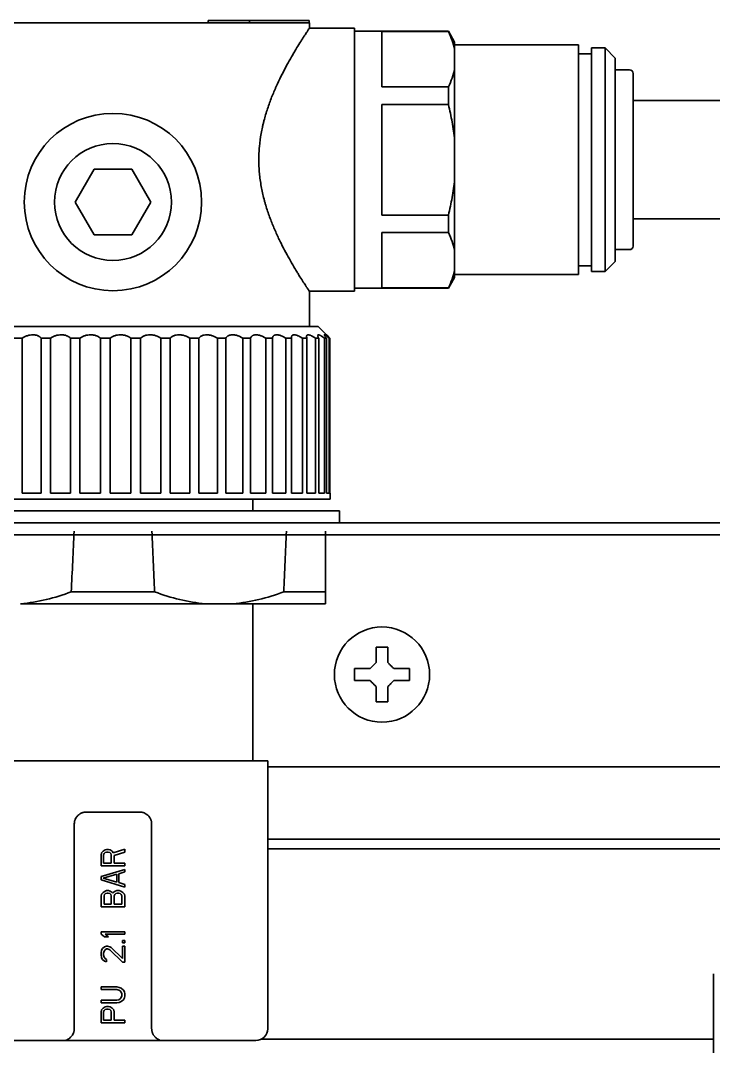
# Model space of a CAD drawing. Extents: x 5987 to 10491, y -672 to 3708.
# Drawn here: x 8583.8 to 8642, y 2731.9 to 2818.1 of the extents above; entities that cross this region are included whole.
import ezdxf

# ---------------------------------------------------------------- set-up
doc = ezdxf.new("R2010")
doc.units = 0
doc.header["$LTSCALE"] = 5
doc.layers.add('1', color=7, linetype='CONTINUOUS', true_color=0xffffff)

msp = doc.modelspace()

# ---------------------------------------------------------------- linework, layer by layer
at = {"layer": '1', "color": 7, "linetype": 'Continuous', "lineweight": 35}
for p, q in [((8608.043, 2817.907), (8575.073, 2817.907)), ((8599.578, 2818.107), (8603.043, 2818.107)), ((8599.578, 2817.907), (8599.578, 2818.107)), ((8603.043, 2818.107), (8608.043, 2818.107)), ((8603.043, 2817.907), (8603.043, 2818.107)), ((8608.043, 2818.107), (8608.043, 2817.907)), ((8608.043, 2817.907), (8608.073, 2817.907)), ((8608.073, 2817.457), (8608.073, 2817.907)), ((8611.873, 2817.457), (8608.073, 2817.457)), ((8611.873, 2806.407), (8611.873, 2817.457)), ((8619.748, 2817.207), (8611.873, 2817.207)), ((8614.173, 2817.173), (8619.748, 2817.173)), ((8614.173, 2817.173), (8614.173, 2812.528)), ((8619.748, 2817.173), (8619.748, 2817.207)), ((8620.273, 2816.298), (8619.748, 2817.207)), ((8620.273, 2816.298), (8620.273, 2815.683)), ((8630.673, 2816.057), (8620.273, 2816.057)), ((8630.673, 2796.757), (8630.673, 2816.057)), ((8620.273, 2815.683), (8620.273, 2814.018)), ((8631.773, 2815.307), (8630.673, 2815.307)), ((8631.773, 2797.007), (8631.773, 2815.807)), ((8632.923, 2815.807), (8631.773, 2815.807)), ((8632.923, 2797.007), (8632.923, 2815.807)), ((8633.773, 2814.957), (8632.923, 2815.807)), ((8633.773, 2797.857), (8633.773, 2814.957)), ((8620.273, 2808.072), (8620.273, 2814.018)), ((8634.973, 2813.957), (8633.773, 2813.957)), ((8635.273, 2813.657), (8635.273, 2799.157)), ((8619.748, 2812.528), (8614.173, 2812.528)), ((8619.748, 2811.052), (8619.748, 2812.528)), ((8614.173, 2811.052), (8614.173, 2801.761)), ((8614.173, 2811.052), (8619.748, 2811.052)), ((8643.073, 2811.382), (8635.273, 2811.382)), ((8620.273, 2808.072), (8620.273, 2804.741)), ((8611.873, 2795.357), (8611.873, 2806.407)), ((8588.397, 2802.857), (8589.985, 2805.607)), ((8589.985, 2805.607), (8593.161, 2805.607)), ((8593.161, 2805.607), (8594.748, 2802.857)), ((8620.273, 2798.795), (8620.273, 2804.741)), ((8589.985, 2800.107), (8588.397, 2802.857)), ((8594.748, 2802.857), (8593.161, 2800.107)), ((8619.748, 2801.761), (8614.173, 2801.761)), ((8619.748, 2800.285), (8619.748, 2801.761)), ((8635.273, 2801.432), (8643.073, 2801.432)), ((8593.161, 2800.107), (8589.985, 2800.107)), ((8614.173, 2800.285), (8614.173, 2795.64)), ((8619.748, 2800.285), (8614.173, 2800.285)), ((8620.273, 2798.795), (8620.273, 2797.13)), ((8633.773, 2798.857), (8634.973, 2798.857)), ((8620.273, 2796.515), (8620.273, 2797.13)), ((8630.673, 2797.507), (8631.773, 2797.507)), ((8632.923, 2797.007), (8633.773, 2797.857)), ((8619.748, 2795.607), (8620.273, 2796.515)), ((8620.273, 2796.757), (8630.673, 2796.757)), ((8631.773, 2797.007), (8632.923, 2797.007)), ((8608.073, 2795.357), (8611.873, 2795.357)), ((8608.073, 2792.407), (8608.073, 2795.357)), ((8611.873, 2795.607), (8619.748, 2795.607)), ((8614.173, 2795.64), (8619.748, 2795.64)), ((8619.748, 2795.64), (8619.748, 2795.607)), ((8608.823, 2792.407), (8574.323, 2792.407)), ((8609.523, 2791.706), (8608.823, 2792.407)), ((8583.936, 2791.407), (8583.213, 2791.407)), ((8583.936, 2778.407), (8583.936, 2791.407)), ((8586.317, 2791.407), (8585.552, 2791.407)), ((8585.552, 2791.407), (8585.552, 2778.407)), ((8586.317, 2778.407), (8586.317, 2791.407)), ((8588.801, 2791.407), (8588.008, 2791.407)), ((8588.008, 2791.407), (8588.008, 2778.407)), ((8588.801, 2778.407), (8588.801, 2791.407)), ((8590.534, 2791.407), (8590.534, 2778.407)), ((8591.338, 2791.407), (8590.534, 2791.407)), ((8591.338, 2778.407), (8591.338, 2791.407)), ((8593.08, 2791.407), (8593.08, 2778.407)), ((8593.88, 2791.407), (8593.08, 2791.407)), ((8593.88, 2778.407), (8593.88, 2791.407)), ((8596.377, 2791.407), (8595.597, 2791.407)), ((8595.597, 2791.407), (8595.597, 2778.407)), ((8596.377, 2778.407), (8596.377, 2791.407)), ((8598.781, 2791.407), (8598.035, 2791.407)), ((8598.035, 2791.407), (8598.035, 2778.407)), ((8598.781, 2778.407), (8598.781, 2791.407)), ((8601.044, 2791.407), (8600.347, 2791.407)), ((8600.347, 2791.407), (8600.347, 2778.407)), ((8601.044, 2778.407), (8601.044, 2791.407)), ((8603.123, 2791.407), (8602.489, 2791.407)), ((8602.489, 2791.407), (8602.489, 2778.407)), ((8603.123, 2778.407), (8603.123, 2791.407)), ((8604.977, 2791.407), (8604.418, 2791.407)), ((8604.418, 2791.407), (8604.418, 2778.407)), ((8604.977, 2778.407), (8604.977, 2791.407)), ((8606.57, 2791.407), (8606.097, 2791.407)), ((8606.097, 2791.407), (8606.097, 2778.407)), ((8606.57, 2778.407), (8606.57, 2791.407)), ((8607.872, 2791.407), (8607.494, 2791.407)), ((8607.494, 2791.407), (8607.494, 2778.407)), ((8607.872, 2778.407), (8607.872, 2791.407)), ((8608.856, 2791.407), (8608.581, 2791.407)), ((8608.581, 2791.407), (8608.581, 2778.407)), ((8608.856, 2778.407), (8608.856, 2791.407)), ((8609.503, 2791.407), (8609.336, 2791.407)), ((8609.336, 2791.407), (8609.336, 2778.407)), ((8609.503, 2778.407), (8609.503, 2791.407)), ((8609.802, 2791.407), (8609.746, 2791.407)), ((8609.746, 2791.407), (8609.746, 2778.407)), ((8609.802, 2778.407), (8609.802, 2791.407)), ((8585.552, 2778.407), (8583.936, 2778.407)), ((8588.008, 2778.407), (8586.317, 2778.407)), ((8590.534, 2778.407), (8588.801, 2778.407)), ((8593.08, 2778.407), (8591.338, 2778.407)), ((8595.597, 2778.407), (8593.88, 2778.407)), ((8598.035, 2778.407), (8596.377, 2778.407)), ((8600.347, 2778.407), (8598.781, 2778.407)), ((8602.489, 2778.407), (8601.044, 2778.407)), ((8604.418, 2778.407), (8603.123, 2778.407)), ((8606.097, 2778.407), (8604.977, 2778.407)), ((8607.494, 2778.407), (8606.57, 2778.407)), ((8608.581, 2778.407), (8607.872, 2778.407)), ((8609.336, 2778.407), (8608.856, 2778.407)), ((8609.746, 2778.407), (8609.503, 2778.407)), ((8609.823, 2778.407), (8609.802, 2778.407)), ((8609.823, 2777.907), (8609.823, 2778.407)), ((8609.823, 2777.907), (8573.323, 2777.907)), ((8603.323, 2776.906), (8603.323, 2777.907)), ((8610.609, 2776.907), (8572.537, 2776.907)), ((8610.592, 2775.907), (8610.609, 2776.907)), ((8553.904, 2775.907), (8585.904, 2775.907)), ((8585.904, 2775.907), (8604.826, 2775.907)), ((8604.826, 2775.907), (8625.902, 2775.907)), ((8625.902, 2775.907), (8647.772, 2775.907)), ((8585.904, 2774.907), (8553.904, 2774.907)), ((8585.904, 2774.907), (8604.826, 2774.907)), ((8625.902, 2774.907), (8604.826, 2774.907)), ((8609.423, 2770.106), (8609.423, 2775.207)), ((8647.772, 2774.907), (8625.902, 2774.907)), ((8588.073, 2770.106), (8595.072, 2770.106)), ((8605.923, 2770.106), (8609.423, 2770.106)), ((8599.34, 2769.107), (8583.806, 2769.107)), ((8601.656, 2769.107), (8599.34, 2769.107)), ((8609.423, 2769.107), (8601.656, 2769.107)), ((8603.323, 2755.907), (8603.323, 2769.107)), ((8613.673, 2765.457), (8614.173, 2765.457)), ((8614.173, 2765.457), (8614.673, 2765.457)), ((8614.173, 2760.857), (8613.673, 2760.857)), ((8614.673, 2760.857), (8614.173, 2760.857)), ((8604.573, 2755.907), (8578.573, 2755.907)), ((8604.573, 2733.407), (8604.573, 2755.907)), ((8604.571, 2755.407), (8643.773, 2755.407)), ((8593.823, 2751.607), (8589.323, 2751.607)), ((8588.323, 2750.607), (8588.323, 2733.407)), ((8594.823, 2733.407), (8594.823, 2750.607)), ((8604.574, 2749.326), (8644.073, 2749.326)), ((8590.615, 2748.167), (8590.573, 2747.981)), ((8590.573, 2747.981), (8590.573, 2747.09)), ((8590.743, 2748.315), (8590.615, 2748.167)), ((8590.913, 2748.426), (8590.743, 2748.315)), ((8590.786, 2748.018), (8590.828, 2748.129)), ((8590.786, 2747.312), (8590.786, 2748.018)), ((8590.828, 2748.129), (8590.913, 2748.204)), ((8591.041, 2748.464), (8590.913, 2748.426)), ((8590.913, 2748.204), (8591.041, 2748.241)), ((8591.211, 2748.464), (8591.041, 2748.464)), ((8591.041, 2748.241), (8591.169, 2748.241)), ((8591.169, 2748.241), (8591.296, 2748.204)), ((8591.339, 2748.426), (8591.211, 2748.464)), ((8591.296, 2748.204), (8591.381, 2748.129)), ((8591.509, 2748.315), (8591.339, 2748.426)), ((8591.381, 2748.129), (8591.424, 2748.018)), ((8591.424, 2748.018), (8591.424, 2747.312)), ((8591.594, 2748.167), (8591.509, 2748.315)), ((8592.573, 2748.501), (8591.594, 2748.167)), ((8591.679, 2747.944), (8592.573, 2748.241)), ((8591.679, 2747.312), (8591.679, 2747.944)), ((8592.573, 2748.241), (8592.573, 2748.501)), ((8644.073, 2748.526), (8604.578, 2748.526)), ((8590.573, 2747.09), (8592.573, 2747.09)), ((8591.424, 2747.312), (8590.786, 2747.312)), ((8592.573, 2747.312), (8591.679, 2747.312)), ((8592.573, 2747.09), (8592.573, 2747.312)), ((8592.573, 2746.793), (8590.573, 2746.198)), ((8590.743, 2746.05), (8591.892, 2746.384)), ((8591.892, 2746.384), (8591.892, 2745.716)), ((8592.062, 2746.421), (8592.573, 2746.57)), ((8592.062, 2745.678), (8592.062, 2746.421)), ((8592.573, 2746.57), (8592.573, 2746.793)), ((8590.573, 2746.198), (8590.573, 2745.901)), ((8590.573, 2745.901), (8592.573, 2745.307)), ((8591.892, 2745.716), (8590.743, 2746.05)), ((8592.573, 2745.53), (8592.062, 2745.678)), ((8592.573, 2745.307), (8592.573, 2745.53)), ((8590.615, 2744.713), (8590.573, 2744.527)), ((8590.573, 2744.527), (8590.573, 2743.636)), ((8590.743, 2744.861), (8590.615, 2744.713)), ((8590.913, 2744.973), (8590.743, 2744.861)), ((8590.828, 2744.564), (8590.871, 2744.676)), ((8590.828, 2743.859), (8590.828, 2744.564)), ((8590.871, 2744.676), (8590.956, 2744.75)), ((8591.041, 2745.01), (8590.913, 2744.973)), ((8590.956, 2744.75), (8591.083, 2744.787)), ((8591.211, 2745.01), (8591.041, 2745.01)), ((8591.083, 2744.787), (8591.169, 2744.787)), ((8591.169, 2744.787), (8591.296, 2744.75)), ((8591.339, 2744.973), (8591.211, 2745.01)), ((8591.296, 2744.75), (8591.381, 2744.676)), ((8591.509, 2744.861), (8591.339, 2744.973)), ((8591.381, 2744.676), (8591.424, 2744.564)), ((8591.424, 2744.564), (8591.424, 2743.859)), ((8591.552, 2744.787), (8591.509, 2744.861)), ((8591.594, 2744.861), (8591.552, 2744.787)), ((8591.764, 2744.973), (8591.594, 2744.861)), ((8591.679, 2744.564), (8591.722, 2744.676)), ((8591.679, 2743.859), (8591.679, 2744.564)), ((8591.722, 2744.676), (8591.807, 2744.75)), ((8591.892, 2745.01), (8591.764, 2744.973)), ((8591.807, 2744.75), (8591.935, 2744.787)), ((8592.105, 2745.01), (8591.892, 2745.01)), ((8591.935, 2744.787), (8592.062, 2744.787)), ((8592.062, 2744.787), (8592.19, 2744.75)), ((8592.232, 2744.973), (8592.105, 2745.01)), ((8592.19, 2744.75), (8592.275, 2744.676)), ((8592.403, 2744.861), (8592.232, 2744.973)), ((8592.275, 2744.676), (8592.318, 2744.564)), ((8592.318, 2744.564), (8592.318, 2743.859)), ((8592.53, 2744.713), (8592.403, 2744.861)), ((8592.573, 2744.527), (8592.53, 2744.713)), ((8592.573, 2743.636), (8592.573, 2744.527)), ((8590.573, 2743.636), (8592.573, 2743.636)), ((8591.424, 2743.859), (8590.828, 2743.859)), ((8592.318, 2743.859), (8591.679, 2743.859)), ((8592.573, 2741.556), (8590.573, 2741.556)), ((8590.573, 2741.556), (8590.573, 2741.334)), ((8590.573, 2741.334), (8590.871, 2741.111)), ((8590.871, 2741.111), (8591.211, 2741.111)), ((8590.913, 2741.334), (8592.573, 2741.334)), ((8591.211, 2741.111), (8590.913, 2741.334)), ((8592.573, 2741.334), (8592.573, 2741.556)), ((8590.871, 2740.294), (8590.7, 2740.145)), ((8591.041, 2740.331), (8590.871, 2740.294)), ((8591.126, 2740.331), (8591.041, 2740.331)), ((8591.296, 2740.294), (8591.126, 2740.331)), ((8591.424, 2740.22), (8591.296, 2740.294)), ((8592.36, 2739.291), (8591.424, 2740.22)), ((8592.573, 2740.814), (8592.36, 2740.814)), ((8592.36, 2740.814), (8592.36, 2740.628)), ((8592.36, 2740.628), (8592.573, 2740.628)), ((8592.573, 2740.331), (8592.36, 2740.331)), ((8592.36, 2740.331), (8592.36, 2739.291)), ((8592.573, 2740.628), (8592.573, 2740.814)), ((8592.573, 2738.994), (8592.573, 2740.331)), ((8590.615, 2739.997), (8590.573, 2739.774)), ((8590.573, 2739.774), (8590.573, 2739.625)), ((8590.573, 2739.625), (8590.615, 2739.365)), ((8590.7, 2740.145), (8590.615, 2739.997)), ((8590.615, 2739.365), (8590.7, 2739.217)), ((8590.786, 2739.737), (8590.828, 2739.922)), ((8590.786, 2739.588), (8590.786, 2739.737)), ((8590.828, 2739.403), (8590.786, 2739.588)), ((8590.828, 2739.922), (8590.913, 2740.034)), ((8590.913, 2739.291), (8590.828, 2739.403)), ((8590.913, 2740.034), (8591.041, 2740.108)), ((8591.041, 2740.108), (8591.126, 2740.108)), ((8591.126, 2740.108), (8591.296, 2740.034)), ((8591.296, 2740.034), (8592.36, 2738.994)), ((8590.7, 2739.217), (8590.871, 2739.068)), ((8590.871, 2739.068), (8591.041, 2739.031)), ((8591.041, 2739.217), (8590.913, 2739.291)), ((8591.041, 2739.031), (8591.041, 2739.217)), ((8592.36, 2738.994), (8592.573, 2738.994)), ((8642.023, 2738.026), (8642.023, 2698.526)), ((8590.573, 2736.914), (8590.573, 2736.692)), ((8591.892, 2736.914), (8590.573, 2736.914)), ((8592.105, 2736.877), (8591.892, 2736.914)), ((8592.275, 2736.803), (8592.105, 2736.877)), ((8592.445, 2736.655), (8592.275, 2736.803)), ((8590.573, 2736.692), (8591.892, 2736.692)), ((8591.892, 2736.692), (8592.062, 2736.655)), ((8592.062, 2736.655), (8592.19, 2736.58)), ((8592.19, 2735.912), (8592.062, 2735.838)), ((8592.19, 2736.58), (8592.275, 2736.469)), ((8592.275, 2736.023), (8592.19, 2735.912)), ((8592.275, 2736.469), (8592.318, 2736.32)), ((8592.318, 2736.172), (8592.275, 2736.023)), ((8592.318, 2736.32), (8592.318, 2736.172)), ((8592.53, 2736.506), (8592.445, 2736.655)), ((8592.445, 2735.838), (8592.53, 2735.986)), ((8592.573, 2736.32), (8592.53, 2736.506)), ((8592.53, 2735.986), (8592.573, 2736.172)), ((8592.573, 2736.172), (8592.573, 2736.32)), ((8590.573, 2735.8), (8590.573, 2735.578)), ((8591.892, 2735.8), (8590.573, 2735.8)), ((8590.573, 2735.578), (8591.892, 2735.578)), ((8590.743, 2735.132), (8590.615, 2734.983)), ((8590.913, 2735.243), (8590.743, 2735.132)), ((8590.828, 2734.946), (8590.913, 2735.021)), ((8591.041, 2735.281), (8590.913, 2735.243)), ((8590.913, 2735.021), (8591.041, 2735.058)), ((8591.211, 2735.281), (8591.041, 2735.281)), ((8591.041, 2735.058), (8591.169, 2735.058)), ((8591.169, 2735.058), (8591.296, 2735.021)), ((8591.339, 2735.243), (8591.211, 2735.281)), ((8591.296, 2735.021), (8591.381, 2734.946)), ((8591.509, 2735.132), (8591.339, 2735.243)), ((8591.637, 2734.983), (8591.509, 2735.132)), ((8592.062, 2735.838), (8591.892, 2735.8)), ((8591.892, 2735.578), (8592.105, 2735.615)), ((8592.105, 2735.615), (8592.275, 2735.689)), ((8592.275, 2735.689), (8592.445, 2735.838)), ((8590.615, 2734.983), (8590.573, 2734.798)), ((8590.573, 2734.798), (8590.573, 2733.907)), ((8590.786, 2734.835), (8590.828, 2734.946)), ((8590.786, 2734.129), (8590.786, 2734.835)), ((8591.381, 2734.946), (8591.424, 2734.835)), ((8591.424, 2734.835), (8591.424, 2734.129)), ((8591.679, 2734.798), (8591.637, 2734.983)), ((8591.679, 2734.129), (8591.679, 2734.798)), ((8590.573, 2733.907), (8592.573, 2733.907)), ((8591.424, 2734.129), (8590.786, 2734.129)), ((8592.573, 2734.129), (8591.679, 2734.129)), ((8592.573, 2733.907), (8592.573, 2734.129)), ((8642.023, 2732.526), (8604.048, 2732.526)), ((8579.573, 2732.407), (8587.527, 2732.407)), ((8588.819, 2732.407), (8587.527, 2732.407)), ((8594.326, 2732.407), (8588.819, 2732.407)), ((8594.482, 2732.407), (8594.326, 2732.407)), ((8594.482, 2732.407), (8595.618, 2732.407)), ((8603.573, 2732.407), (8595.618, 2732.407))]:
    msp.add_line(p, q, dxfattribs=at)
for centre, radius in [((8591.573, 2802.857), 7.45), ((8591.573, 2802.857), 4.91), ((8614.173, 2763.157), 4)]:
    msp.add_circle(centre, radius, dxfattribs=at)
for centre, radius, start, end in [((8634.973, 2813.657), 0.3, 0, 90), ((8634.973, 2799.157), 0.3, 270, 0), ((8603.573, 2733.407), 1, 270.00153, 0)]:
    msp.add_arc(centre, radius, start, end, dxfattribs=at)
for centre, major_axis, start_param, end_param in [((6252.49, 2912.207), (0, 2700.641), 4.659747, 4.661638), ((10930.656, 2912.207), (0, -2700.641), 4.76314, 4.765031), ((6270.34, 2912.207), (0, -2700.641), 1.518154, 1.520046)]:
    msp.add_ellipse(centre, major_axis=major_axis, ratio=0.866025, start_param=start_param, end_param=end_param, dxfattribs=at)
for points, knots in [([(8608.073, 2795.356), (8608.073, 2795.357), (8608.06, 2795.376), (8608.009, 2795.451), (8607.972, 2795.508), (8607.898, 2795.619), (8607.871, 2795.661), (8607.825, 2795.73), (8607.801, 2795.766), (8607.776, 2795.805), (8607.758, 2795.832), (8607.75, 2795.845), (8607.669, 2795.97), (8607.587, 2796.096), (8607.405, 2796.38), (8607.306, 2796.537), (8607.146, 2796.794), (8607.091, 2796.884), (8607.006, 2797.024), (8606.963, 2797.095), (8606.919, 2797.168), (8606.889, 2797.218), (8606.874, 2797.243), (8606.739, 2797.469), (8606.614, 2797.681), (8606.358, 2798.13), (8606.227, 2798.366), (8605.962, 2798.861), (8605.827, 2799.12), (8605.658, 2799.46), (8605.625, 2799.528), (8605.557, 2799.667), (8605.457, 2799.876), (8605.358, 2800.09), (8605.162, 2800.525), (8605.035, 2800.824), (8604.791, 2801.441), (8604.674, 2801.759), (8604.511, 2802.252), (8604.458, 2802.419), (8604.382, 2802.673), (8604.357, 2802.759), (8604.321, 2802.888), (8604.309, 2802.932), (8604.286, 2803.019), (8604.274, 2803.062), (8604.172, 2803.455), (8604.093, 2803.81), (8603.964, 2804.53), (8603.914, 2804.896), (8603.871, 2805.36), (8603.863, 2805.454), (8603.85, 2805.641), (8603.844, 2805.735), (8603.831, 2806.019), (8603.826, 2806.208), (8603.826, 2806.587), (8603.83, 2806.775), (8603.847, 2807.149), (8603.86, 2807.334), (8603.91, 2807.888), (8603.96, 2808.253), (8604.055, 2808.793), (8604.091, 2808.971), (8604.149, 2809.238), (8604.169, 2809.327), (8604.211, 2809.504), (8604.233, 2809.592), (8604.346, 2810.029), (8604.447, 2810.368), (8604.665, 2811.028), (8604.782, 2811.348), (8604.966, 2811.815), (8605.029, 2811.968), (8605.125, 2812.196), (8605.157, 2812.271), (8605.222, 2812.42), (8605.255, 2812.494), (8605.419, 2812.86), (8605.553, 2813.14), (8605.82, 2813.68), (8605.955, 2813.939), (8606.221, 2814.435), (8606.352, 2814.672), (8606.498, 2814.927), (8606.514, 2814.956), (8606.546, 2815.011), (8606.594, 2815.095), (8606.704, 2815.284), (8606.795, 2815.438), (8606.973, 2815.737), (8607.086, 2815.922), (8607.298, 2816.264), (8607.398, 2816.421), (8607.534, 2816.635), (8607.577, 2816.702), (8607.639, 2816.798), (8607.659, 2816.829), (8607.688, 2816.874), (8607.698, 2816.889), (8607.717, 2816.917), (8607.8, 2817.045), (8607.869, 2817.15), (8607.968, 2817.3), (8608.007, 2817.357), (8608.058, 2817.435), (8608.072, 2817.455), (8608.073, 2817.457), (8608.073, 2817.457), (8608.073, 2817.457)], [0, 0, 0, 0, 0.031235, 0.031235, 0.06247, 0.06247, 0.078087, 0.078087, 0.085896, 0.0898, 0.0898, 0.093705, 0.093705, 0.12494, 0.12494, 0.156175, 0.156175, 0.171792, 0.171792, 0.179601, 0.183505, 0.183505, 0.187409, 0.187409, 0.218644, 0.218644, 0.249879, 0.249879, 0.281114, 0.281114, 0.288923, 0.288923, 0.296732, 0.312349, 0.312349, 0.343584, 0.343584, 0.374819, 0.374819, 0.390436, 0.390436, 0.398245, 0.398245, 0.402149, 0.402149, 0.406054, 0.406054, 0.437289, 0.437289, 0.468524, 0.468524, 0.476332, 0.476332, 0.484141, 0.484141, 0.499758, 0.499758, 0.515376, 0.515376, 0.530993, 0.530993, 0.562228, 0.562228, 0.577846, 0.577846, 0.585654, 0.585654, 0.593463, 0.593463, 0.624698, 0.624698, 0.655933, 0.655933, 0.67155, 0.67155, 0.679359, 0.679359, 0.687168, 0.687168, 0.718403, 0.718403, 0.749638, 0.749638, 0.780873, 0.780873, 0.784777, 0.784777, 0.788681, 0.79649, 0.812108, 0.812108, 0.843342, 0.843342, 0.874577, 0.874577, 0.890195, 0.890195, 0.898003, 0.898003, 0.901908, 0.901908, 0.905812, 0.937047, 0.937047, 0.968282, 0.968282, 0.999517, 0.999517, 1, 1, 1, 1]), ([(8620.273, 2815.683), (8620.224, 2815.935), (8620.154, 2816.184), (8619.977, 2816.681), (8619.87, 2816.928), (8619.748, 2817.173)], [0, 0, 0, 0, 0.5, 0.5, 1, 1, 1, 1]), ([(8619.748, 2812.528), (8619.87, 2812.773), (8619.977, 2813.02), (8620.154, 2813.516), (8620.224, 2813.766), (8620.273, 2814.018)], [0, 0, 0, 0, 0.5, 0.5, 1, 1, 1, 1]), ([(8620.273, 2808.072), (8620.224, 2808.575), (8620.154, 2809.075), (8619.977, 2810.068), (8619.87, 2810.561), (8619.748, 2811.052)], [0, 0, 0, 0, 0.5, 0.5, 1, 1, 1, 1]), ([(8619.748, 2801.761), (8619.87, 2802.252), (8619.977, 2802.745), (8620.154, 2803.738), (8620.224, 2804.238), (8620.273, 2804.741)], [0, 0, 0, 0, 0.5, 0.5, 1, 1, 1, 1]), ([(8620.273, 2798.795), (8620.224, 2799.047), (8620.154, 2799.297), (8619.977, 2799.793), (8619.87, 2800.04), (8619.748, 2800.285)], [0, 0, 0, 0, 0.5, 0.5, 1, 1, 1, 1]), ([(8619.748, 2795.64), (8619.87, 2795.885), (8619.977, 2796.132), (8620.154, 2796.629), (8620.224, 2796.878), (8620.273, 2797.13)], [0, 0, 0, 0, 0.5, 0.5, 1, 1, 1, 1]), ([(8585.552, 2791.407), (8585.514, 2791.45), (8585.472, 2791.49), (8585.399, 2791.545), (8585.374, 2791.562), (8585.334, 2791.586), (8585.32, 2791.594), (8585.291, 2791.609), (8585.277, 2791.616), (8585.202, 2791.649), (8585.139, 2791.67), (8585.036, 2791.692), (8585, 2791.697), (8584.944, 2791.703), (8584.926, 2791.704), (8584.888, 2791.706), (8584.869, 2791.706), (8584.774, 2791.707), (8584.696, 2791.699), (8584.596, 2791.681), (8584.576, 2791.677), (8584.536, 2791.669), (8584.476, 2791.654), (8584.417, 2791.636), (8584.34, 2791.609), (8584.301, 2791.595), (8584.224, 2791.562), (8584.187, 2791.545), (8584.076, 2791.491), (8584.005, 2791.45), (8583.936, 2791.407)], [0, 0, 0, 0, 0.125, 0.125, 0.1875, 0.1875, 0.21875, 0.21875, 0.25, 0.25, 0.375, 0.375, 0.4375, 0.4375, 0.46875, 0.46875, 0.5, 0.5, 0.625, 0.625, 0.65625, 0.65625, 0.6875, 0.75, 0.75, 0.8125, 0.8125, 0.875, 0.875, 1, 1, 1, 1]), ([(8588.008, 2791.407), (8587.963, 2791.45), (8587.912, 2791.49), (8587.829, 2791.545), (8587.8, 2791.562), (8587.755, 2791.586), (8587.739, 2791.594), (8587.707, 2791.609), (8587.691, 2791.616), (8587.609, 2791.649), (8587.539, 2791.67), (8587.428, 2791.692), (8587.39, 2791.697), (8587.331, 2791.703), (8587.311, 2791.704), (8587.272, 2791.706), (8587.252, 2791.706), (8587.152, 2791.707), (8587.071, 2791.699), (8586.969, 2791.681), (8586.949, 2791.677), (8586.908, 2791.669), (8586.848, 2791.654), (8586.789, 2791.636), (8586.711, 2791.609), (8586.673, 2791.595), (8586.597, 2791.562), (8586.56, 2791.545), (8586.452, 2791.491), (8586.383, 2791.45), (8586.317, 2791.407)], [0, 0, 0, 0, 0.125, 0.125, 0.1875, 0.1875, 0.21875, 0.21875, 0.25, 0.25, 0.375, 0.375, 0.4375, 0.4375, 0.46875, 0.46875, 0.5, 0.5, 0.625, 0.625, 0.65625, 0.65625, 0.6875, 0.75, 0.75, 0.8125, 0.8125, 0.875, 0.875, 1, 1, 1, 1]), ([(8590.534, 2791.407), (8590.481, 2791.45), (8590.424, 2791.49), (8590.332, 2791.545), (8590.3, 2791.562), (8590.25, 2791.586), (8590.233, 2791.594), (8590.198, 2791.609), (8590.181, 2791.616), (8590.092, 2791.649), (8590.018, 2791.67), (8589.901, 2791.692), (8589.861, 2791.697), (8589.8, 2791.703), (8589.78, 2791.704), (8589.739, 2791.706), (8589.718, 2791.706), (8589.616, 2791.707), (8589.534, 2791.699), (8589.432, 2791.681), (8589.412, 2791.677), (8589.372, 2791.669), (8589.312, 2791.654), (8589.253, 2791.636), (8589.177, 2791.609), (8589.14, 2791.595), (8589.066, 2791.562), (8589.031, 2791.545), (8588.927, 2791.491), (8588.862, 2791.45), (8588.801, 2791.407)], [0, 0, 0, 0, 0.125, 0.125, 0.1875, 0.1875, 0.21875, 0.21875, 0.25, 0.25, 0.375, 0.375, 0.4375, 0.4375, 0.46875, 0.46875, 0.5, 0.5, 0.625, 0.625, 0.65625, 0.65625, 0.6875, 0.75, 0.75, 0.8125, 0.8125, 0.875, 0.875, 1, 1, 1, 1]), ([(8593.08, 2791.407), (8593.021, 2791.45), (8592.959, 2791.49), (8592.859, 2791.545), (8592.824, 2791.562), (8592.771, 2791.586), (8592.753, 2791.594), (8592.716, 2791.609), (8592.697, 2791.616), (8592.604, 2791.649), (8592.527, 2791.67), (8592.407, 2791.692), (8592.366, 2791.697), (8592.304, 2791.703), (8592.283, 2791.704), (8592.242, 2791.706), (8592.221, 2791.706), (8592.119, 2791.707), (8592.037, 2791.699), (8591.937, 2791.681), (8591.917, 2791.677), (8591.878, 2791.669), (8591.819, 2791.654), (8591.763, 2791.636), (8591.69, 2791.609), (8591.654, 2791.595), (8591.585, 2791.562), (8591.551, 2791.545), (8591.454, 2791.491), (8591.394, 2791.45), (8591.338, 2791.407)], [0, 0, 0, 0, 0.125, 0.125, 0.1875, 0.1875, 0.21875, 0.21875, 0.25, 0.25, 0.375, 0.375, 0.4375, 0.4375, 0.46875, 0.46875, 0.5, 0.5, 0.625, 0.625, 0.65625, 0.65625, 0.6875, 0.75, 0.75, 0.8125, 0.8125, 0.875, 0.875, 1, 1, 1, 1]), ([(8595.597, 2791.407), (8595.533, 2791.45), (8595.466, 2791.49), (8595.36, 2791.545), (8595.324, 2791.562), (8595.269, 2791.586), (8595.25, 2791.594), (8595.212, 2791.609), (8595.192, 2791.616), (8595.096, 2791.649), (8595.017, 2791.67), (8594.896, 2791.692), (8594.855, 2791.697), (8594.794, 2791.703), (8594.773, 2791.704), (8594.732, 2791.706), (8594.711, 2791.706), (8594.61, 2791.707), (8594.531, 2791.699), (8594.435, 2791.681), (8594.415, 2791.677), (8594.378, 2791.669), (8594.322, 2791.654), (8594.269, 2791.636), (8594.2, 2791.609), (8594.167, 2791.595), (8594.103, 2791.562), (8594.072, 2791.545), (8593.983, 2791.491), (8593.93, 2791.45), (8593.88, 2791.407)], [0, 0, 0, 0, 0.125, 0.125, 0.1875, 0.1875, 0.21875, 0.21875, 0.25, 0.25, 0.375, 0.375, 0.4375, 0.4375, 0.46875, 0.46875, 0.5, 0.5, 0.625, 0.625, 0.65625, 0.65625, 0.6875, 0.75, 0.75, 0.8125, 0.8125, 0.875, 0.875, 1, 1, 1, 1]), ([(8598.035, 2791.407), (8597.968, 2791.45), (8597.898, 2791.49), (8597.789, 2791.545), (8597.751, 2791.562), (8597.694, 2791.586), (8597.675, 2791.594), (8597.636, 2791.609), (8597.617, 2791.616), (8597.519, 2791.649), (8597.441, 2791.67), (8597.321, 2791.692), (8597.281, 2791.697), (8597.22, 2791.703), (8597.2, 2791.704), (8597.16, 2791.706), (8597.141, 2791.706), (8597.043, 2791.707), (8596.967, 2791.699), (8596.876, 2791.681), (8596.858, 2791.677), (8596.823, 2791.669), (8596.771, 2791.654), (8596.723, 2791.636), (8596.66, 2791.609), (8596.63, 2791.595), (8596.572, 2791.562), (8596.544, 2791.545), (8596.466, 2791.491), (8596.419, 2791.45), (8596.377, 2791.407)], [0, 0, 0, 0, 0.125, 0.125, 0.1875, 0.1875, 0.21875, 0.21875, 0.25, 0.25, 0.375, 0.375, 0.4375, 0.4375, 0.46875, 0.46875, 0.5, 0.5, 0.625, 0.625, 0.65625, 0.65625, 0.6875, 0.75, 0.75, 0.8125, 0.8125, 0.875, 0.875, 1, 1, 1, 1]), ([(8600.347, 2791.407), (8600.278, 2791.45), (8600.206, 2791.49), (8600.096, 2791.545), (8600.058, 2791.562), (8600.001, 2791.586), (8599.982, 2791.594), (8599.943, 2791.609), (8599.924, 2791.616), (8599.827, 2791.649), (8599.75, 2791.67), (8599.634, 2791.692), (8599.595, 2791.697), (8599.537, 2791.703), (8599.518, 2791.704), (8599.48, 2791.706), (8599.461, 2791.706), (8599.369, 2791.707), (8599.299, 2791.699), (8599.215, 2791.681), (8599.199, 2791.677), (8599.167, 2791.669), (8599.12, 2791.654), (8599.076, 2791.636), (8599.02, 2791.609), (8598.994, 2791.595), (8598.943, 2791.562), (8598.92, 2791.545), (8598.853, 2791.491), (8598.814, 2791.45), (8598.781, 2791.407)], [0, 0, 0, 0, 0.125, 0.125, 0.1875, 0.1875, 0.21875, 0.21875, 0.25, 0.25, 0.375, 0.375, 0.4375, 0.4375, 0.46875, 0.46875, 0.5, 0.5, 0.625, 0.625, 0.65625, 0.65625, 0.6875, 0.75, 0.75, 0.8125, 0.8125, 0.875, 0.875, 1, 1, 1, 1]), ([(8602.489, 2791.407), (8602.418, 2791.45), (8602.347, 2791.49), (8602.237, 2791.545), (8602.2, 2791.562), (8602.144, 2791.586), (8602.125, 2791.594), (8602.087, 2791.609), (8602.068, 2791.616), (8601.974, 2791.649), (8601.9, 2791.67), (8601.79, 2791.692), (8601.753, 2791.697), (8601.699, 2791.703), (8601.681, 2791.704), (8601.646, 2791.706), (8601.629, 2791.706), (8601.543, 2791.707), (8601.479, 2791.699), (8601.405, 2791.681), (8601.39, 2791.677), (8601.362, 2791.669), (8601.321, 2791.654), (8601.283, 2791.636), (8601.235, 2791.609), (8601.213, 2791.595), (8601.171, 2791.562), (8601.152, 2791.545), (8601.098, 2791.491), (8601.069, 2791.45), (8601.044, 2791.407)], [0, 0, 0, 0, 0.125, 0.125, 0.1875, 0.1875, 0.21875, 0.21875, 0.25, 0.25, 0.375, 0.375, 0.4375, 0.4375, 0.46875, 0.46875, 0.5, 0.5, 0.625, 0.625, 0.65625, 0.65625, 0.6875, 0.75, 0.75, 0.8125, 0.8125, 0.875, 0.875, 1, 1, 1, 1]), ([(8604.418, 2791.407), (8604.348, 2791.45), (8604.277, 2791.49), (8604.17, 2791.545), (8604.135, 2791.562), (8604.081, 2791.586), (8604.063, 2791.594), (8604.026, 2791.609), (8604.008, 2791.616), (8603.919, 2791.649), (8603.849, 2791.67), (8603.747, 2791.692), (8603.713, 2791.697), (8603.664, 2791.703), (8603.648, 2791.704), (8603.616, 2791.706), (8603.6, 2791.706), (8603.524, 2791.707), (8603.467, 2791.699), (8603.404, 2791.681), (8603.391, 2791.677), (8603.367, 2791.669), (8603.332, 2791.654), (8603.301, 2791.636), (8603.263, 2791.609), (8603.245, 2791.595), (8603.213, 2791.562), (8603.198, 2791.545), (8603.159, 2791.491), (8603.138, 2791.45), (8603.123, 2791.407)], [0, 0, 0, 0, 0.125, 0.125, 0.1875, 0.1875, 0.21875, 0.21875, 0.25, 0.25, 0.375, 0.375, 0.4375, 0.4375, 0.46875, 0.46875, 0.5, 0.5, 0.625, 0.625, 0.65625, 0.65625, 0.6875, 0.75, 0.75, 0.8125, 0.8125, 0.875, 0.875, 1, 1, 1, 1]), ([(8606.097, 2791.407), (8606.029, 2791.45), (8605.961, 2791.49), (8605.859, 2791.545), (8605.825, 2791.562), (8605.774, 2791.586), (8605.757, 2791.594), (8605.723, 2791.609), (8605.706, 2791.616), (8605.623, 2791.649), (8605.559, 2791.67), (8605.467, 2791.692), (8605.437, 2791.697), (8605.393, 2791.703), (8605.379, 2791.704), (8605.351, 2791.706), (8605.337, 2791.706), (8605.271, 2791.707), (8605.224, 2791.699), (8605.172, 2791.681), (8605.162, 2791.677), (8605.143, 2791.669), (8605.115, 2791.654), (8605.091, 2791.636), (8605.063, 2791.609), (8605.05, 2791.595), (8605.027, 2791.562), (8605.018, 2791.545), (8604.993, 2791.491), (8604.982, 2791.45), (8604.977, 2791.407)], [0, 0, 0, 0, 0.125, 0.125, 0.1875, 0.1875, 0.21875, 0.21875, 0.25, 0.25, 0.375, 0.375, 0.4375, 0.4375, 0.46875, 0.46875, 0.5, 0.5, 0.625, 0.625, 0.65625, 0.65625, 0.6875, 0.75, 0.75, 0.8125, 0.8125, 0.875, 0.875, 1, 1, 1, 1]), ([(8607.494, 2791.407), (8607.429, 2791.45), (8607.364, 2791.49), (8607.269, 2791.545), (8607.238, 2791.562), (8607.191, 2791.586), (8607.175, 2791.594), (8607.145, 2791.609), (8607.129, 2791.616), (8607.054, 2791.649), (8606.997, 2791.67), (8606.917, 2791.692), (8606.891, 2791.697), (8606.854, 2791.703), (8606.842, 2791.704), (8606.818, 2791.706), (8606.807, 2791.706), (8606.752, 2791.707), (8606.715, 2791.699), (8606.675, 2791.681), (8606.668, 2791.677), (8606.654, 2791.669), (8606.634, 2791.654), (8606.618, 2791.636), (8606.6, 2791.609), (8606.592, 2791.595), (8606.58, 2791.562), (8606.576, 2791.545), (8606.566, 2791.491), (8606.566, 2791.45), (8606.57, 2791.407)], [0, 0, 0, 0, 0.125, 0.125, 0.1875, 0.1875, 0.21875, 0.21875, 0.25, 0.25, 0.375, 0.375, 0.4375, 0.4375, 0.46875, 0.46875, 0.5, 0.5, 0.625, 0.625, 0.65625, 0.65625, 0.6875, 0.75, 0.75, 0.8125, 0.8125, 0.875, 0.875, 1, 1, 1, 1]), ([(8608.581, 2791.407), (8608.52, 2791.45), (8608.46, 2791.49), (8608.374, 2791.545), (8608.346, 2791.562), (8608.304, 2791.586), (8608.29, 2791.594), (8608.263, 2791.609), (8608.249, 2791.616), (8608.183, 2791.649), (8608.135, 2791.67), (8608.068, 2791.692), (8608.047, 2791.697), (8608.017, 2791.703), (8608.007, 2791.704), (8607.989, 2791.706), (8607.98, 2791.706), (8607.938, 2791.707), (8607.911, 2791.699), (8607.885, 2791.681), (8607.88, 2791.677), (8607.872, 2791.669), (8607.86, 2791.654), (8607.852, 2791.636), (8607.844, 2791.609), (8607.842, 2791.595), (8607.841, 2791.562), (8607.842, 2791.545), (8607.848, 2791.491), (8607.857, 2791.45), (8607.872, 2791.407)], [0, 0, 0, 0, 0.125, 0.125, 0.1875, 0.1875, 0.21875, 0.21875, 0.25, 0.25, 0.375, 0.375, 0.4375, 0.4375, 0.46875, 0.46875, 0.5, 0.5, 0.625, 0.625, 0.65625, 0.65625, 0.6875, 0.75, 0.75, 0.8125, 0.8125, 0.875, 0.875, 1, 1, 1, 1]), ([(8609.336, 2791.407), (8609.281, 2791.45), (8609.228, 2791.49), (8609.152, 2791.545), (8609.127, 2791.562), (8609.091, 2791.586), (8609.08, 2791.594), (8609.056, 2791.609), (8609.045, 2791.616), (8608.99, 2791.649), (8608.95, 2791.67), (8608.898, 2791.692), (8608.882, 2791.697), (8608.86, 2791.703), (8608.853, 2791.704), (8608.84, 2791.706), (8608.834, 2791.706), (8608.805, 2791.707), (8608.789, 2791.699), (8608.777, 2791.681), (8608.775, 2791.677), (8608.772, 2791.669), (8608.769, 2791.654), (8608.769, 2791.636), (8608.772, 2791.609), (8608.776, 2791.595), (8608.785, 2791.562), (8608.791, 2791.545), (8608.813, 2791.491), (8608.832, 2791.45), (8608.856, 2791.407)], [0, 0, 0, 0, 0.125, 0.125, 0.1875, 0.1875, 0.21875, 0.21875, 0.25, 0.25, 0.375, 0.375, 0.4375, 0.4375, 0.46875, 0.46875, 0.5, 0.5, 0.625, 0.625, 0.65625, 0.65625, 0.6875, 0.75, 0.75, 0.8125, 0.8125, 0.875, 0.875, 1, 1, 1, 1]), ([(8609.746, 2791.407), (8609.697, 2791.45), (8609.652, 2791.49), (8609.588, 2791.545), (8609.567, 2791.562), (8609.538, 2791.586), (8609.528, 2791.594), (8609.509, 2791.609), (8609.5, 2791.616), (8609.457, 2791.649), (8609.427, 2791.67), (8609.391, 2791.692), (8609.38, 2791.697), (8609.366, 2791.703), (8609.362, 2791.704), (8609.355, 2791.706), (8609.351, 2791.706), (8609.337, 2791.707), (8609.332, 2791.699), (8609.334, 2791.681), (8609.335, 2791.677), (8609.338, 2791.669), (8609.343, 2791.654), (8609.352, 2791.636), (8609.366, 2791.609), (8609.374, 2791.595), (8609.394, 2791.562), (8609.405, 2791.545), (8609.442, 2791.491), (8609.471, 2791.45), (8609.503, 2791.407)], [0, 0, 0, 0, 0.125, 0.125, 0.1875, 0.1875, 0.21875, 0.21875, 0.25, 0.25, 0.375, 0.375, 0.4375, 0.4375, 0.46875, 0.46875, 0.5, 0.5, 0.625, 0.625, 0.65625, 0.65625, 0.6875, 0.75, 0.75, 0.8125, 0.8125, 0.875, 0.875, 1, 1, 1, 1]), ([(8609.523, 2791.706), (8609.523, 2791.707), (8609.53, 2791.699), (8609.549, 2791.678), (8609.557, 2791.669), (8609.572, 2791.653), (8609.577, 2791.648), (8609.588, 2791.636), (8609.594, 2791.629), (8609.625, 2791.596), (8609.655, 2791.564), (8609.697, 2791.518), (8609.706, 2791.509), (8609.724, 2791.49), (8609.752, 2791.46), (8609.781, 2791.428), (8609.802, 2791.407)], [0, 0, 0, 0, 0.249528, 0.249528, 0.374606, 0.374606, 0.437146, 0.437146, 0.499685, 0.499685, 0.749843, 0.749843, 0.812382, 0.812382, 0.874921, 1, 1, 1, 1]), ([(8588.073, 2770.106), (8587.379, 2769.845), (8586.677, 2769.626), (8585.255, 2769.288), (8584.535, 2769.168), (8583.806, 2769.107)], [0, 0, 0, 0, 0.5, 0.5, 1, 1, 1, 1]), ([(8599.34, 2769.107), (8598.61, 2769.168), (8597.891, 2769.288), (8596.469, 2769.626), (8595.767, 2769.845), (8595.072, 2770.106)], [0, 0, 0, 0, 0.5, 0.5, 1, 1, 1, 1]), ([(8605.923, 2770.106), (8605.229, 2769.845), (8604.527, 2769.626), (8603.105, 2769.288), (8602.385, 2769.168), (8601.656, 2769.107)], [0, 0, 0, 0, 0.5, 0.5, 1, 1, 1, 1]), ([(8609.423, 2769.107), (8609.423, 2769.168), (8609.423, 2769.288), (8609.423, 2769.626), (8609.423, 2769.845), (8609.423, 2770.106)], [0, 0, 0, 0, 0.5, 0.5, 1, 1, 1, 1]), ([(8614.673, 2765.457), (8614.673, 2765.254), (8614.673, 2765.044), (8614.673, 2764.719), (8614.673, 2764.609), (8614.673, 2764.385), (8614.673, 2764.272), (8614.673, 2764.157)], [0, 0, 0, 0, 0.5, 0.5, 0.75, 0.75, 1, 1, 1, 1]), ([(8611.873, 2763.657), (8612.076, 2763.657), (8612.286, 2763.657), (8612.61, 2763.657), (8612.72, 2763.657), (8612.944, 2763.657), (8613.058, 2763.657), (8613.173, 2763.657)], [0, 0, 0, 0, 0.5, 0.5, 0.75, 0.75, 1, 1, 1, 1]), ([(8616.473, 2762.657), (8616.27, 2762.657), (8616.06, 2762.657), (8615.735, 2762.657), (8615.625, 2762.657), (8615.402, 2762.657), (8615.288, 2762.657), (8615.173, 2762.657)], [0, 0, 0, 0, 0.5, 0.5, 0.75, 0.75, 1, 1, 1, 1]), ([(8613.673, 2760.857), (8613.673, 2761.059), (8613.673, 2761.269), (8613.673, 2761.594), (8613.673, 2761.704), (8613.673, 2761.928), (8613.673, 2762.041), (8613.673, 2762.157)], [0, 0, 0, 0, 0.5, 0.5, 0.75, 0.75, 1, 1, 1, 1]), ([(8589.323, 2751.607), (8589.257, 2751.607), (8589.192, 2751.6), (8589.112, 2751.584), (8589.096, 2751.581), (8589.065, 2751.573), (8589.018, 2751.56), (8588.942, 2751.533), (8588.883, 2751.505), (8588.841, 2751.483), (8588.826, 2751.475), (8588.799, 2751.458), (8588.785, 2751.45), (8588.717, 2751.404), (8588.666, 2751.364), (8588.597, 2751.295), (8588.575, 2751.271), (8588.544, 2751.234), (8588.534, 2751.221), (8588.514, 2751.194), (8588.504, 2751.181), (8588.458, 2751.113), (8588.427, 2751.056), (8588.395, 2750.98), (8588.389, 2750.964), (8588.377, 2750.933), (8588.372, 2750.917), (8588.357, 2750.869), (8588.349, 2750.837), (8588.33, 2750.74), (8588.323, 2750.674), (8588.323, 2750.607)], [0, 0, 0, 0, 0.125, 0.125, 0.15625, 0.15625, 0.1875, 0.25, 0.3125, 0.3125, 0.34375, 0.34375, 0.375, 0.375, 0.5, 0.5, 0.5625, 0.5625, 0.59375, 0.59375, 0.625, 0.625, 0.75, 0.75, 0.78125, 0.78125, 0.8125, 0.8125, 0.875, 0.875, 1, 1, 1, 1]), ([(8594.823, 2750.607), (8594.823, 2750.674), (8594.816, 2750.74), (8594.799, 2750.822), (8594.796, 2750.839), (8594.787, 2750.871), (8594.774, 2750.919), (8594.746, 2750.996), (8594.717, 2751.055), (8594.686, 2751.113), (8594.668, 2751.142), (8594.613, 2751.223), (8594.571, 2751.273), (8594.502, 2751.341), (8594.477, 2751.363), (8594.427, 2751.404), (8594.4, 2751.424), (8594.319, 2751.477), (8594.263, 2751.507), (8594.188, 2751.538), (8594.172, 2751.544), (8594.142, 2751.554), (8594.126, 2751.56), (8594.079, 2751.574), (8594.048, 2751.581), (8593.953, 2751.6), (8593.889, 2751.607), (8593.823, 2751.607)], [0, 0, 0, 0, 0.125, 0.125, 0.15625, 0.15625, 0.1875, 0.25, 0.3125, 0.3125, 0.375, 0.375, 0.5, 0.5, 0.5625, 0.5625, 0.625, 0.625, 0.75, 0.75, 0.78125, 0.78125, 0.8125, 0.8125, 0.875, 0.875, 1, 1, 1, 1]), ([(8588.244, 2733.018), (8588.258, 2733.05), (8588.269, 2733.082), (8588.289, 2733.146), (8588.297, 2733.178), (8588.31, 2733.243), (8588.315, 2733.275), (8588.32, 2733.324), (8588.321, 2733.341), (8588.322, 2733.365), (8588.322, 2733.374), (8588.323, 2733.39), (8588.323, 2733.398), (8588.323, 2733.407)], [0, 0, 0, 0, 0.25, 0.25, 0.5, 0.5, 0.75, 0.75, 0.875, 0.875, 0.9375, 0.9375, 1, 1, 1, 1]), ([(8594.901, 2733.018), (8594.888, 2733.049), (8594.877, 2733.081), (8594.857, 2733.145), (8594.849, 2733.177), (8594.836, 2733.242), (8594.831, 2733.275), (8594.824, 2733.341), (8594.823, 2733.374), (8594.823, 2733.407)], [0, 0, 0, 0, 0.25, 0.25, 0.5, 0.5, 0.75, 0.75, 1, 1, 1, 1]), ([(8587.855, 2732.56), (8587.892, 2732.583), (8587.929, 2732.61), (8588, 2732.669), (8588.035, 2732.703), (8588.085, 2732.759), (8588.102, 2732.779), (8588.134, 2732.821), (8588.149, 2732.843), (8588.194, 2732.912), (8588.221, 2732.962), (8588.244, 2733.018)], [0, 0, 0, 0, 0.25, 0.25, 0.5, 0.5, 0.625, 0.625, 0.75, 0.75, 1, 1, 1, 1]), ([(8594.901, 2733.018), (8594.913, 2732.99), (8594.926, 2732.964), (8594.953, 2732.913), (8594.967, 2732.889), (8594.996, 2732.844), (8595.011, 2732.822), (8595.043, 2732.78), (8595.059, 2732.76), (8595.093, 2732.723), (8595.11, 2732.705), (8595.145, 2732.671), (8595.163, 2732.655), (8595.217, 2732.61), (8595.254, 2732.583), (8595.291, 2732.56)], [0, 0, 0, 0, 0.125, 0.125, 0.25, 0.25, 0.375, 0.375, 0.5, 0.5, 0.625, 0.625, 0.75, 0.75, 1, 1, 1, 1]), ([(8595.291, 2732.56), (8595.32, 2732.542), (8595.374, 2732.507), (8595.447, 2732.464), (8595.512, 2732.432), (8595.569, 2732.411), (8595.603, 2732.407), (8595.618, 2732.407), (8595.618, 2732.407), (8595.618, 2732.407)], [0, 0, 0, 0, 0.199998, 0.399997, 0.599995, 0.799994, 0.999992, 0.999992, 1, 1, 1, 1])]:
    msp.add_open_spline(points, degree=3, knots=knots, dxfattribs=at)
for points in [[(8613.673, 2764.157), (8613.673, 2764.211), (8613.673, 2764.319), (8613.673, 2764.48), (8613.673, 2764.639), (8613.673, 2764.795), (8613.673, 2764.947), (8613.673, 2765.103), (8613.673, 2765.269), (8613.673, 2765.393), (8613.673, 2765.457)], [(8611.873, 2762.657), (8611.873, 2762.823), (8611.873, 2763.157), (8611.873, 2763.49), (8611.873, 2763.657)], [(8613.173, 2763.657), (8613.199, 2763.683), (8613.25, 2763.734), (8613.324, 2763.808), (8613.396, 2763.879), (8613.466, 2763.949), (8613.535, 2764.019), (8613.604, 2764.087), (8613.65, 2764.133), (8613.673, 2764.157)], [(8614.673, 2764.157), (8614.697, 2764.133), (8614.744, 2764.085), (8614.815, 2764.014), (8614.887, 2763.942), (8614.958, 2763.871), (8615.03, 2763.8), (8615.101, 2763.728), (8615.149, 2763.68), (8615.173, 2763.657)], [(8615.173, 2763.657), (8615.227, 2763.657), (8615.335, 2763.657), (8615.497, 2763.657), (8615.656, 2763.657), (8615.811, 2763.657), (8615.963, 2763.657), (8616.119, 2763.657), (8616.286, 2763.657), (8616.409, 2763.657), (8616.473, 2763.657)], [(8616.473, 2763.657), (8616.473, 2763.49), (8616.473, 2763.157), (8616.473, 2762.823), (8616.473, 2762.657)], [(8613.173, 2762.657), (8613.119, 2762.657), (8613.01, 2762.657), (8612.849, 2762.657), (8612.69, 2762.657), (8612.535, 2762.657), (8612.383, 2762.657), (8612.226, 2762.657), (8612.06, 2762.657), (8611.937, 2762.657), (8611.873, 2762.657)], [(8613.673, 2762.157), (8613.649, 2762.18), (8613.602, 2762.228), (8613.53, 2762.299), (8613.459, 2762.371), (8613.387, 2762.442), (8613.316, 2762.513), (8613.244, 2762.585), (8613.197, 2762.633), (8613.173, 2762.657)], [(8615.173, 2762.657), (8615.147, 2762.63), (8615.096, 2762.579), (8615.022, 2762.505), (8614.95, 2762.434), (8614.88, 2762.364), (8614.811, 2762.294), (8614.742, 2762.226), (8614.696, 2762.18), (8614.673, 2762.157)], [(8614.673, 2762.157), (8614.673, 2762.102), (8614.673, 2761.994), (8614.673, 2761.833), (8614.673, 2761.674), (8614.673, 2761.518), (8614.673, 2761.366), (8614.673, 2761.21), (8614.673, 2761.044), (8614.673, 2760.92), (8614.673, 2760.857)], [(8587.527, 2732.407), (8587.556, 2732.407), (8587.618, 2732.422), (8587.727, 2732.479), (8587.81, 2732.532), (8587.855, 2732.56)]]:
    msp.add_open_spline(points, degree=3, dxfattribs=at)

doc.saveas('drawing.dxf')
